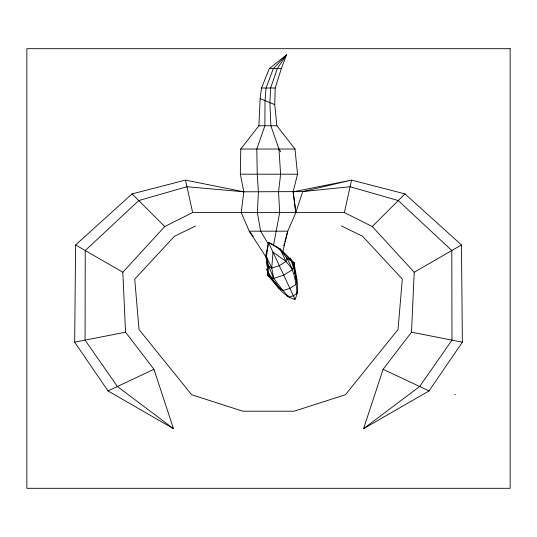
<?xml version="1.0" encoding="UTF-8"?>
<svg xmlns="http://www.w3.org/2000/svg" width="537" height="537" viewBox="0 0 537 537"><rect width="100%" height="100%" fill="white"/><g stroke="black" fill="none" stroke-linecap="round" stroke-linejoin="round"><path stroke-width="0.81" d="M74.677 342.17L75.583 244.953L132.095 193.884L185.466 180.103L243.838 191.81L302.687 191.588L350.111 186.735L398.273 200.556L451.805 250.531L451.973 340.129L419.659 386.499L363.569 428.68L383.096 369.295L411.51 332.188L414.215 272.232L372.289 226.54L344.385 212.565L192.662 212.565L164.758 226.54L122.832 272.232L125.537 332.188L153.958 369.295L173.478 428.68L107.997 390.923L74.677 342.17L125.537 332.188M266.775 258.21L249.228 231.185L241.22 212.565L243.838 191.81L240.328 174.196L240.771 149.038L258.888 125.752L260.15 98.58L261.512 88.014L269.299 68.615L286.53 54.841L281.321 68.615L275.186 88.014L274.749 104.621L276.87 125.752L294.988 149.038L297.532 174.196L293.121 191.81L295.827 212.565L287.758 231.185L284.905 241.643M267.104 261.935L267.614 275.353C276.092 283.818 282.522 296.317 295.014 299.377C300.693 287.845 295.256 274.884 294.222 262.949L280.072 248.759L268.493 242.509L265.842 255.397L267.023 265.399L271.749 268.064L279.314 265.701L285.979 261.425L286.98 256.095L282.643 252.081M293.074 262.096L294.222 262.949L292.665 269.567L283.717 275.159L273.689 278.421L268.755 266.379L266.459 256.726L268.493 242.509C288.463 250.86 295.585 273.434 297.102 293.343L293.33 295.773L289.054 297.095L282.986 290.524L273.689 278.421L267.614 275.353L267.701 273.93M273.689 278.421L271.749 268.064L272.984 252.128L285.979 261.425L292.665 269.567M295.605 273.857L295.746 272.548M267.614 275.353L268.755 266.379M273.393 245.966L279.676 212.565L278.549 191.81L280.616 174.196L278.951 149.038L270.876 125.752L269.883 102.607L270.628 88.014L277.314 68.615L286.53 54.841L273.306 68.615L266.07 88.014L265.016 100.594L264.882 125.752L256.8 149.038L257.25 174.196L258.411 191.81L257.371 212.565L260.626 231.185L268.198 243.852M344.385 212.565L351.581 180.103L404.952 193.884L461.464 244.953L462.37 342.17L429.05 390.923L363.569 428.68M282.744 252.048L287.758 231.185L249.228 231.185L253.31 236.408M283.811 245.664L284.469 243.254M297.095 291.792L297.652 290.309M284.999 56.721L286.53 54.841M372.289 226.54L404.952 193.884M414.215 272.232L461.464 244.953M195.636 225.983L174.471 236.253L134.727 279.106L139.023 329.543L191.635 394.729L242.878 411.208L294.122 411.208L345.412 394.729L398.024 329.543L402.32 279.106L362.576 236.253L341.411 225.983M107.997 390.923L153.958 369.295M293.121 191.81L294.853 191.662M269.299 68.615L281.321 68.615M261.512 88.014L275.186 88.014M258.888 125.752L276.87 125.752M240.771 149.038L294.988 149.038M240.328 174.196L297.532 174.196M454.711 394.588L455.41 394.588M243.838 191.81L186.936 186.735L138.774 200.556L85.242 250.531L85.074 340.129L117.388 386.499L173.478 428.68M411.51 332.188L462.37 342.17M286.369 295.572L288.611 296.364M260.15 98.58L274.749 104.621M383.096 369.295L429.05 390.923M75.583 244.953L122.832 272.232M286.61 258.049L294.222 262.949M287.819 257.458L290.188 259.814M132.095 193.884L164.758 226.54M276.897 285.174L274.823 282.744L278.958 287.503L274.159 281.885M275.266 283.301L271.594 278.609L273.528 281.079M276.058 284.402L278.656 288.06L282.986 290.524L289.886 288.382L295.961 284.469L296.854 279.576L296.102 276.683M278.951 149.038L280.71 151.837M280.072 248.759L285.979 261.425M296.565 292.202L297.102 293.343M268.493 242.509L295.014 299.377M265.842 255.397L271.749 268.064M185.466 180.103L192.662 212.565M294.806 271.151L294.155 268.091L296.236 279.441L295.021 272.152M295.78 276.367L295.249 273.219L295.39 273.917M266.365 257.069L266.607 258.693M267.527 266.923L267.668 268.587M302.687 191.588L295.827 212.565L293.209 191.81L351.581 180.103L302.687 191.588M510.15 48.692L26.85 48.692L26.85 488.308L510.15 488.308L510.15 48.692M280.18 288.926L273.514 280.938L266.386 269.071L269.843 276.481L280.18 288.926M293.652 265.379L290.195 257.968L294.706 271.057L296.545 281.294L293.652 265.379"/></g></svg>
